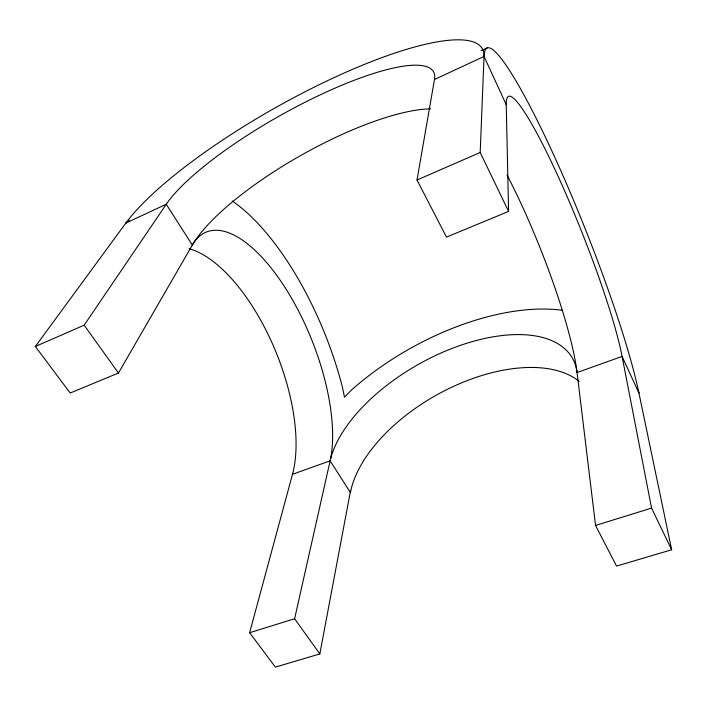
<?xml version="1.0" encoding="UTF-8"?>
<svg xmlns="http://www.w3.org/2000/svg" width="707" height="707" viewBox="0 0 707 707"><rect width="100%" height="100%" fill="white"/><g stroke="black" fill="none" stroke-linecap="round" stroke-linejoin="round"><path stroke-width="1.06" d="M507.078 175.15A151.174 24.612 68.3 0 1 577.053 372.536L595.55 525.46L616.548 566.086L671.65 549.772L638.934 393.039A206.064 24.197 68.3 0 0 552.361 152.014A206.064 24.197 68.3 0 0 484.039 56.436L434.487 79.484L417.006 180.029L446.506 237.11L508.589 211.393L480.194 152.473L484.039 56.436A210.421 50.586 -29.5 0 0 332.997 78.106A210.421 50.586 -29.5 0 0 125.873 223.041L35.35 346.474L70.196 393.021L118.458 373.031L192.331 245.064A153.534 43.383 -29.5 0 1 298.442 156.804A153.534 43.383 -29.5 0 1 430.696 108.825M350.601 490.411L319.829 653.94L275.368 667.108L249.624 632.712L292.495 474.282A137.388 62.216 68.1 0 0 270.896 340.35A137.388 62.216 68.1 0 0 189.123 248.749M319.829 653.94L294.607 618.766L330.134 460.823A139.199 57.727 68.2 0 0 285.345 287.996A139.199 57.727 68.2 0 0 192.331 245.064L166.26 204.252L125.873 223.041L129.204 220.337M35.35 346.474L84.16 325.185L166.26 204.252A156.671 37.391 -29.5 0 1 322.701 93.686A156.671 37.391 -29.5 0 1 434.487 79.484M481.06 50.736L487.583 47.678M417.006 180.029L480.194 152.473M292.495 474.282L330.134 460.823A137.061 70.311 -29.4 0 1 458.03 346.2A137.061 70.311 -29.4 0 1 577.053 372.536L622.089 356.434L638.934 393.039A180.506 99.201 -29.3 0 0 638.421 390.803M249.624 632.712L294.607 618.766M595.55 525.46L651.562 508.094L671.65 549.772M84.16 325.185L118.458 373.031M330.134 460.823L350.425 492.585A134.657 73.608 -29.3 0 1 448.989 388.532A134.657 73.608 -29.3 0 1 579.183 381.356M484.039 56.436L506.23 104.663A153.375 17.878 68.3 0 1 556.771 173.401A153.375 17.878 68.3 0 1 622.089 356.434L651.562 508.094M506.23 104.663L508.589 211.393M562.365 310.293A183.767 94.791 -29.4 0 0 351.547 389.955L344.459 397.175L342.391 386.985A186.763 77.938 68.2 0 0 232.223 200.956"/></g></svg>
